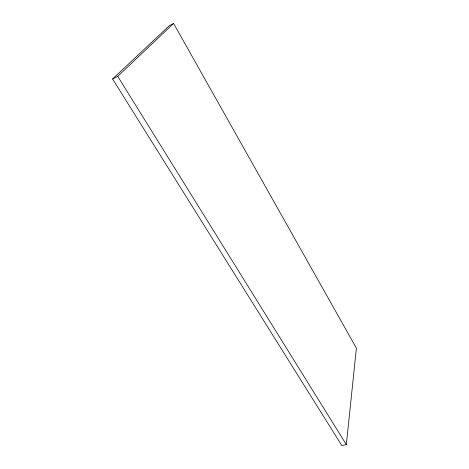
<?xml version="1.0" encoding="UTF-8"?>
<svg xmlns="http://www.w3.org/2000/svg" width="469" height="469" viewBox="0 0 469 469"><rect width="100%" height="100%" fill="white"/><g stroke="black" fill="none" stroke-linecap="round" stroke-linejoin="round"><path stroke-width="0.7" d="M346.327 444.606L356.411 348.186L173.589 23.45L169.239 25.754L112.589 78.991L341.807 445.55L346.327 444.606L117.737 76.347L173.589 23.45M112.589 78.991L117.737 76.347"/></g></svg>
